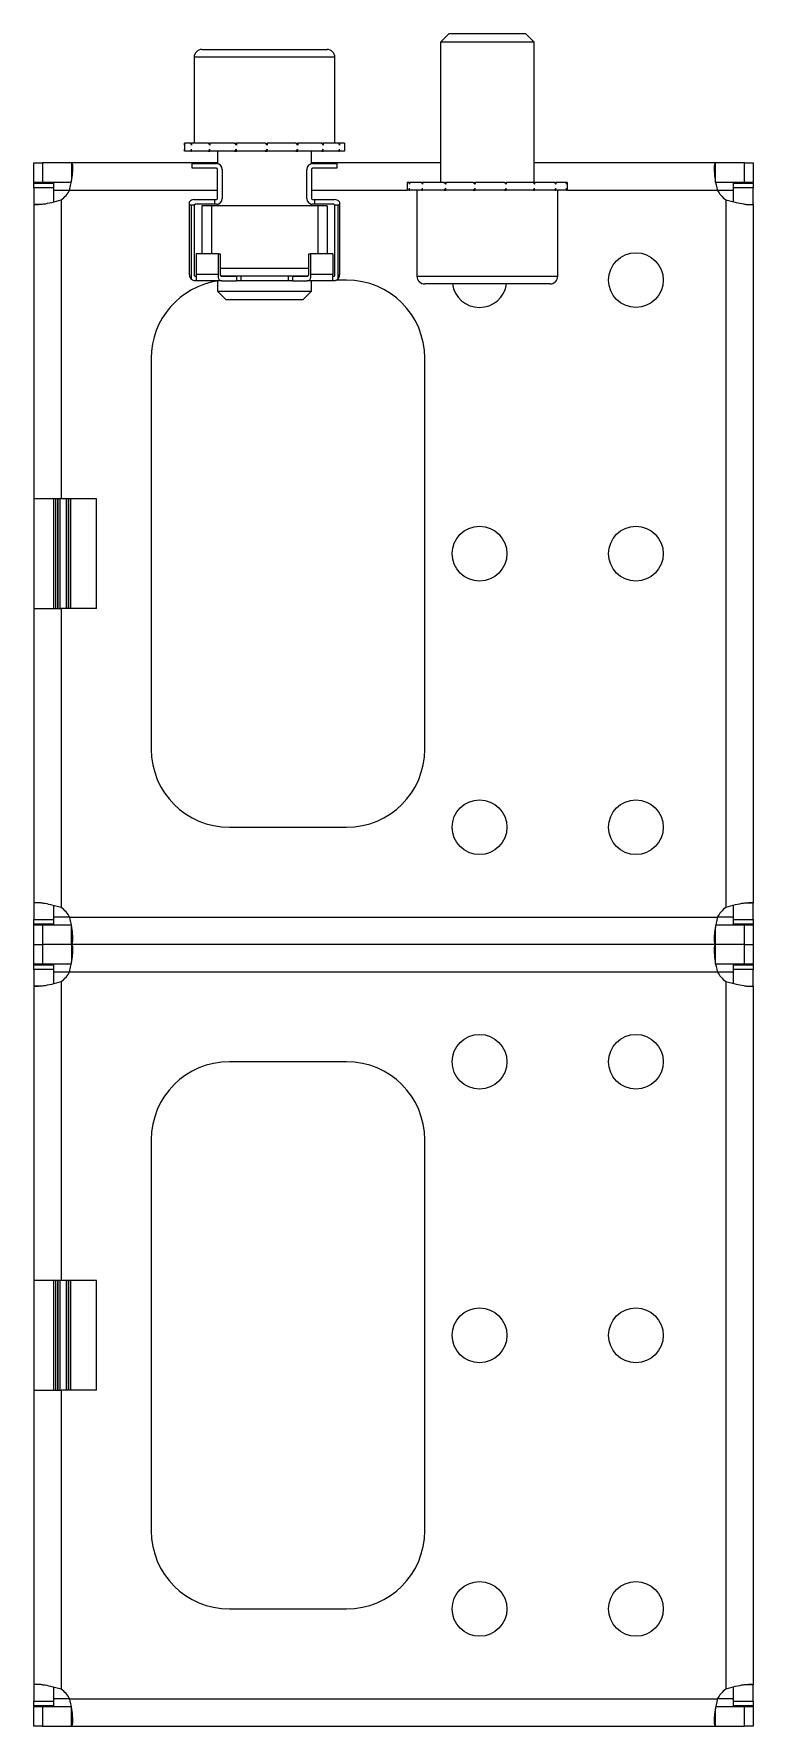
# Model space of a CAD drawing. Header units: millimetres. Extents: x 0 to 3710, y -308 to 606.
# Drawn here: x 3617.7 to 3709.7, y 289.4 to 505.9 of the extents above; entities that cross this region are included whole.
import ezdxf

# ---------------------------------------------------------------- set-up
doc = ezdxf.new("R2010")
doc.units = ezdxf.units.MM

msp = doc.modelspace()

# ---------------------------------------------------------------- linework, layer by layer
at = {"color": 7, "linetype": 'Continuous', "lineweight": 25}
for p, q in [((3670.79, 505.89), (3669.72, 504.82)), ((3669.72, 504.82), (3669.72, 486.89)), ((3681.72, 504.82), (3669.72, 504.82)), ((3680.64, 505.89), (3670.79, 505.89)), ((3681.72, 504.82), (3680.64, 505.89)), ((3681.72, 486.89), (3681.72, 504.82)), ((3638.22, 502.89), (3638.22, 491.89)), ((3639.22, 503.89), (3647.65, 503.89)), ((3647.65, 503.89), (3655.22, 503.89)), ((3656.22, 491.89), (3656.22, 502.89)), ((3636.97, 491.89), (3636.97, 490.89)), ((3636.97, 491.89), (3636.97, 491.64)), ((3637.78, 491.89), (3636.97, 491.89)), ((3636.97, 491.89), (3636.97, 491.89)), ((3637.78, 491.89), (3637.88, 491.89)), ((3637.88, 491.89), (3637.88, 491.64)), ((3640.04, 491.89), (3637.88, 491.89)), ((3640.04, 491.89), (3640.22, 491.89)), ((3640.22, 491.89), (3640.22, 491.64)), ((3643.38, 491.89), (3640.22, 491.89)), ((3643.38, 491.89), (3643.62, 491.89)), ((3643.62, 491.89), (3643.62, 491.64)), ((3647.31, 491.89), (3643.62, 491.89)), ((3647.31, 491.89), (3647.4, 491.89)), ((3647.52, 491.89), (3647.56, 491.89)), ((3647.56, 491.89), (3647.56, 491.64)), ((3651.23, 491.89), (3647.56, 491.89)), ((3651.23, 491.89), (3651.46, 491.89)), ((3651.46, 491.89), (3651.46, 491.64)), ((3654.53, 491.89), (3651.46, 491.89)), ((3654.53, 491.89), (3654.71, 491.89)), ((3654.71, 491.89), (3654.71, 491.64)), ((3656.72, 491.89), (3654.71, 491.89)), ((3656.72, 491.89), (3656.81, 491.89)), ((3656.81, 491.89), (3656.81, 491.64)), ((3657.46, 491.89), (3656.81, 491.89)), ((3657.47, 490.89), (3657.47, 491.89)), ((3617.72, 486.89), (3617.72, 489.39)), ((3617.72, 489.39), (3618.83, 489.39)), ((3622.55, 489.39), (3618.83, 489.39)), ((3641.22, 489.39), (3622.55, 489.39)), ((3622.55, 489.39), (3622.55, 487.18)), ((3636.97, 490.89), (3636.97, 491.14)), ((3637.78, 490.89), (3636.97, 490.89)), ((3636.97, 490.89), (3636.97, 490.89)), ((3637.78, 490.89), (3637.88, 490.89)), ((3637.88, 490.89), (3637.88, 491.14)), ((3640.04, 490.89), (3637.88, 490.89)), ((3637.97, 489.29), (3641.07, 489.29)), ((3637.97, 488.69), (3637.97, 489.29)), ((3640.04, 490.89), (3640.22, 490.89)), ((3640.22, 490.89), (3640.22, 491.14)), ((3643.38, 490.89), (3640.22, 490.89)), ((3641.22, 490.89), (3641.22, 489.28)), ((3643.38, 490.89), (3643.62, 490.89)), ((3643.62, 490.89), (3643.62, 491.14)), ((3647.31, 490.89), (3643.62, 490.89)), ((3647.31, 490.89), (3647.48, 490.89)), ((3647.48, 490.89), (3647.56, 490.89)), ((3647.56, 490.89), (3647.56, 491.14)), ((3651.23, 490.89), (3647.56, 490.89)), ((3651.23, 490.89), (3651.46, 490.89)), ((3651.46, 490.89), (3651.46, 491.14)), ((3654.53, 490.89), (3651.46, 490.89)), ((3653.22, 489.28), (3653.22, 490.89)), ((3669.72, 489.39), (3653.22, 489.39)), ((3653.37, 489.29), (3656.47, 489.29)), ((3654.53, 490.89), (3654.71, 490.89)), ((3654.71, 490.89), (3654.71, 491.14)), ((3656.72, 490.89), (3654.71, 490.89)), ((3656.47, 489.29), (3656.47, 488.69)), ((3656.72, 490.89), (3656.81, 490.89)), ((3656.81, 490.89), (3656.81, 491.14)), ((3657.46, 490.89), (3656.81, 490.89)), ((3704.88, 489.39), (3681.72, 489.39)), ((3704.88, 486.89), (3704.88, 489.39)), ((3708.6, 489.39), (3704.88, 489.39)), ((3708.6, 489.39), (3709.72, 489.39)), ((3709.72, 489.39), (3709.72, 486.89)), ((3641.07, 488.69), (3637.97, 488.69)), ((3641.22, 484.84), (3641.22, 488.54)), ((3641.82, 488.54), (3641.82, 484.84)), ((3652.62, 484.84), (3652.62, 488.54)), ((3653.22, 488.54), (3653.22, 484.84)), ((3656.47, 488.69), (3653.37, 488.69)), ((3618.83, 486.89), (3617.72, 486.89)), ((3617.72, 486.89), (3617.72, 486.79)), ((3617.72, 486.79), (3620.22, 486.79)), ((3617.72, 486.18), (3617.72, 486.79)), ((3617.72, 486.18), (3617.72, 484.12)), ((3622.55, 486.89), (3618.83, 486.89)), ((3620.22, 486.79), (3620.22, 486.18)), ((3620.22, 486.18), (3620.22, 484.36)), ((3665.47, 486.89), (3665.47, 485.89)), ((3665.7, 486.89), (3665.47, 486.89)), ((3665.7, 485.89), (3665.47, 485.89)), ((3665.7, 486.89), (3665.76, 486.89)), ((3665.7, 485.89), (3665.76, 485.89)), ((3665.76, 486.89), (3665.76, 486.64)), ((3667.3, 486.89), (3665.76, 486.89)), ((3665.76, 485.89), (3665.76, 486.14)), ((3667.3, 485.89), (3665.76, 485.89)), ((3666.72, 485.89), (3666.72, 474.89)), ((3667.3, 486.89), (3667.44, 486.89)), ((3667.3, 485.89), (3667.44, 485.89)), ((3667.44, 486.89), (3667.44, 486.64)), ((3670.18, 486.89), (3667.44, 486.89)), ((3667.44, 485.89), (3667.44, 486.14)), ((3670.18, 485.89), (3667.44, 485.89)), ((3670.18, 486.89), (3670.39, 486.89)), ((3670.18, 485.89), (3670.39, 485.89)), ((3670.39, 486.89), (3670.39, 486.64)), ((3673.9, 486.89), (3670.39, 486.89)), ((3670.39, 485.89), (3670.39, 486.14)), ((3673.9, 485.89), (3670.39, 485.89)), ((3673.9, 486.89), (3674.15, 486.89)), ((3673.9, 485.89), (3674.15, 485.89)), ((3674.15, 486.89), (3674.15, 486.64)), ((3677.9, 486.89), (3674.15, 486.89)), ((3674.15, 485.89), (3674.15, 486.14)), ((3677.9, 485.89), (3674.15, 485.89)), ((3677.9, 486.89), (3678.14, 486.89)), ((3677.9, 485.89), (3678.14, 485.89)), ((3678.14, 486.89), (3678.14, 486.64)), ((3681.57, 486.89), (3678.14, 486.89)), ((3678.14, 485.89), (3678.14, 486.14)), ((3681.57, 485.89), (3678.14, 485.89)), ((3681.57, 486.89), (3681.77, 486.89)), ((3681.57, 485.89), (3681.77, 485.89)), ((3681.77, 486.89), (3681.77, 486.64)), ((3684.34, 486.89), (3681.77, 486.89)), ((3681.77, 485.89), (3681.77, 486.14)), ((3684.34, 485.89), (3681.77, 485.89)), ((3684.34, 486.89), (3684.47, 486.89)), ((3684.34, 485.89), (3684.47, 485.89)), ((3685.8, 486.89), (3684.47, 486.89)), ((3684.47, 486.89), (3684.47, 486.64)), ((3684.47, 485.89), (3684.47, 486.14)), ((3685.8, 485.89), (3684.47, 485.89)), ((3684.72, 474.89), (3684.72, 485.89)), ((3685.8, 486.89), (3685.84, 486.89)), ((3685.8, 485.89), (3685.84, 485.89)), ((3685.84, 486.89), (3685.84, 486.64)), ((3685.97, 486.89), (3685.84, 486.89)), ((3685.84, 485.89), (3685.84, 486.14)), ((3685.97, 485.89), (3685.84, 485.89)), ((3685.97, 485.89), (3685.97, 486.89)), ((3708.6, 486.89), (3704.88, 486.89)), ((3707.22, 486.79), (3709.72, 486.79)), ((3707.22, 486.18), (3707.22, 486.79)), ((3707.22, 484.34), (3707.22, 486.18)), ((3709.72, 486.89), (3708.6, 486.89)), ((3709.72, 486.79), (3709.72, 486.89)), ((3709.72, 486.79), (3709.72, 486.18)), ((3709.72, 484.12), (3709.72, 486.18)), ((3617.72, 484.12), (3618.81, 484.12)), ((3617.72, 484.12), (3617.72, 446.39)), ((3637.62, 483.97), (3637.62, 484.39)), ((3637.62, 475.04), (3637.62, 483.97)), ((3637.83, 483.97), (3637.62, 483.97)), ((3638.22, 483.97), (3637.83, 483.97)), ((3638.17, 484.69), (3640.82, 484.69)), ((3638.37, 484.09), (3638.22, 483.97)), ((3638.22, 483.94), (3638.22, 475.04)), ((3640.82, 484.09), (3638.37, 484.09)), ((3639.22, 483.89), (3639.22, 477.76)), ((3640.42, 483.89), (3639.22, 483.89)), ((3654.02, 483.89), (3640.42, 483.89)), ((3640.82, 484.69), (3640.82, 484.09)), ((3640.82, 484.69), (3641.07, 484.69)), ((3641.07, 484.09), (3640.82, 484.09)), ((3641.22, 484.11), (3641.22, 483.89)), ((3653.22, 483.89), (3653.22, 484.11)), ((3653.37, 484.69), (3653.62, 484.69)), ((3653.62, 484.09), (3653.37, 484.09)), ((3653.62, 484.69), (3653.62, 484.09)), ((3653.62, 484.69), (3656.17, 484.69)), ((3656.07, 484.09), (3653.62, 484.09)), ((3655.22, 483.89), (3654.02, 483.89)), ((3655.22, 483.89), (3655.22, 477.76)), ((3656.21, 483.97), (3656.07, 484.09)), ((3656.22, 483.94), (3656.21, 483.97)), ((3656.61, 483.97), (3656.21, 483.97)), ((3656.22, 475.04), (3656.22, 483.94)), ((3656.82, 483.97), (3656.61, 483.97)), ((3656.82, 484.39), (3656.82, 483.97)), ((3656.82, 483.97), (3656.82, 475.04)), ((3709.72, 484.12), (3709.72, 394.67)), ((3638.49, 477.76), (3638.49, 475.09)), ((3641.34, 477.76), (3638.49, 477.76)), ((3641.34, 475.09), (3641.34, 477.76)), ((3641.34, 477.76), (3641.56, 477.76)), ((3641.56, 477.76), (3641.56, 475.09)), ((3652.87, 475.09), (3652.87, 477.76)), ((3652.87, 477.76), (3653.09, 477.76)), ((3653.09, 477.76), (3653.09, 475.09)), ((3655.95, 477.76), (3653.09, 477.76)), ((3655.95, 477.76), (3655.95, 475.09)), ((3638.37, 474.89), (3638.48, 474.89)), ((3638.39, 474.29), (3638.37, 474.29)), ((3638.39, 474.29), (3638.39, 474.29)), ((3638.49, 474.29), (3638.39, 474.29)), ((3638.48, 474.89), (3638.48, 474.89)), ((3638.48, 474.89), (3638.49, 474.89)), ((3638.49, 474.89), (3638.48, 474.89)), ((3638.49, 475.09), (3638.49, 474.29)), ((3641.74, 474.29), (3638.49, 474.29)), ((3641.22, 474.29), (3641.22, 472.97)), ((3652.87, 475.89), (3641.56, 475.89)), ((3652.71, 474.89), (3641.72, 474.89)), ((3641.74, 474.89), (3643.64, 474.89)), ((3641.74, 474.29), (3643.64, 474.29)), ((3644.19, 474.89), (3643.64, 474.89)), ((3644.19, 474.29), (3643.64, 474.29)), ((3650.24, 474.89), (3644.19, 474.89)), ((3650.24, 474.29), (3644.19, 474.29)), ((3650.79, 474.89), (3650.24, 474.89)), ((3650.79, 474.29), (3650.24, 474.29)), ((3650.79, 474.89), (3652.69, 474.89)), ((3650.79, 474.29), (3652.69, 474.29)), ((3655.95, 474.29), (3652.69, 474.29)), ((3653.22, 472.97), (3653.22, 474.29)), ((3655.95, 474.29), (3655.95, 475.09)), ((3655.95, 474.89), (3655.95, 474.89)), ((3655.95, 474.89), (3656.07, 474.89)), ((3655.95, 474.89), (3655.95, 474.89)), ((3655.95, 474.89), (3655.95, 474.89)), ((3656.05, 474.29), (3655.95, 474.29)), ((3656.07, 474.29), (3656.05, 474.29)), ((3656.05, 474.29), (3656.05, 474.29)), ((3657.72, 474.39), (3656.43, 474.39)), ((3641.22, 472.97), (3642.29, 471.89)), ((3641.22, 472.97), (3647.54, 472.97)), ((3647.54, 472.97), (3653.22, 472.97)), ((3652.14, 471.89), (3653.22, 472.97)), ((3683.72, 473.89), (3667.72, 473.89)), ((3642.29, 471.89), (3647.49, 471.89)), ((3647.49, 471.89), (3652.14, 471.89)), ((3632.72, 464.39), (3632.72, 414.39)), ((3667.72, 414.39), (3667.72, 464.39)), ((3621.22, 446.39), (3617.72, 446.39)), ((3617.72, 446.39), (3617.72, 432.39)), ((3620.22, 446.39), (3620.22, 432.39)), ((3625.72, 446.39), (3621.22, 446.39)), ((3625.72, 432.39), (3625.72, 446.39)), ((3617.72, 432.39), (3621.22, 432.39)), ((3617.72, 432.39), (3617.72, 394.67)), ((3625.72, 432.39), (3621.22, 432.39)), ((3642.72, 404.39), (3657.72, 404.39)), ((3617.72, 394.67), (3617.72, 392.6)), ((3620.22, 394.44), (3620.22, 392.6)), ((3707.22, 392.6), (3707.22, 394.42)), ((3709.72, 394.67), (3708.62, 394.67)), ((3709.72, 392.6), (3709.72, 394.67)), ((3617.72, 391.99), (3617.72, 392.6)), ((3620.22, 391.99), (3617.72, 391.99)), ((3617.72, 391.99), (3617.72, 391.89)), ((3617.72, 389.39), (3617.72, 391.89)), ((3617.72, 391.89), (3618.83, 391.89)), ((3618.83, 391.89), (3622.55, 391.89)), ((3620.22, 392.6), (3620.22, 391.99)), ((3622.55, 389.39), (3622.55, 391.89)), ((3704.88, 391.89), (3708.6, 391.89)), ((3707.22, 391.99), (3707.22, 392.6)), ((3709.72, 391.99), (3707.22, 391.99)), ((3708.6, 391.89), (3709.72, 391.89)), ((3709.72, 392.6), (3709.72, 391.99)), ((3709.72, 391.89), (3709.72, 391.99)), ((3709.72, 391.89), (3709.72, 389.39)), ((3704.88, 389.39), (3704.88, 391.61)), ((3617.72, 386.89), (3617.72, 389.39)), ((3617.72, 389.39), (3618.83, 389.39)), ((3622.55, 389.39), (3618.83, 389.39)), ((3622.55, 389.39), (3622.55, 387.18)), ((3704.88, 389.39), (3622.55, 389.39)), ((3704.88, 386.89), (3704.88, 389.39)), ((3708.6, 389.39), (3704.88, 389.39)), ((3708.6, 389.39), (3709.72, 389.39)), ((3709.72, 389.39), (3709.72, 386.89)), ((3618.83, 386.89), (3617.72, 386.89)), ((3617.72, 386.89), (3617.72, 386.79)), ((3617.72, 386.79), (3620.22, 386.79)), ((3617.72, 386.18), (3617.72, 386.79)), ((3617.72, 386.18), (3617.72, 384.12)), ((3622.55, 386.89), (3618.83, 386.89)), ((3620.22, 386.79), (3620.22, 386.18)), ((3620.22, 386.18), (3620.22, 384.36)), ((3708.6, 386.89), (3704.88, 386.89)), ((3707.22, 386.79), (3709.72, 386.79)), ((3707.22, 386.18), (3707.22, 386.79)), ((3707.22, 384.34), (3707.22, 386.18)), ((3709.72, 386.89), (3708.6, 386.89)), ((3709.72, 386.79), (3709.72, 386.89)), ((3709.72, 386.79), (3709.72, 386.18)), ((3709.72, 384.12), (3709.72, 386.18)), ((3617.72, 384.12), (3618.81, 384.12)), ((3617.72, 384.12), (3617.72, 346.39)), ((3709.72, 384.12), (3709.72, 294.67)), ((3657.72, 374.39), (3642.72, 374.39)), ((3632.72, 364.39), (3632.72, 314.39)), ((3667.72, 314.39), (3667.72, 364.39)), ((3621.22, 346.39), (3617.72, 346.39)), ((3617.72, 346.39), (3617.72, 332.39)), ((3620.22, 346.39), (3620.22, 332.39)), ((3625.72, 346.39), (3621.22, 346.39)), ((3625.72, 332.39), (3625.72, 346.39)), ((3617.72, 332.39), (3621.22, 332.39)), ((3617.72, 332.39), (3617.72, 294.67)), ((3625.72, 332.39), (3621.22, 332.39)), ((3642.72, 304.39), (3657.72, 304.39)), ((3617.72, 294.67), (3617.72, 292.6)), ((3709.72, 294.67), (3708.62, 294.67)), ((3709.72, 292.6), (3709.72, 294.67)), ((3617.72, 291.99), (3617.72, 292.6)), ((3620.22, 294.44), (3620.22, 292.6)), ((3620.22, 292.6), (3620.22, 291.99)), ((3707.22, 292.6), (3707.22, 294.42)), ((3707.22, 291.99), (3707.22, 292.6)), ((3709.72, 292.6), (3709.72, 291.99)), ((3620.22, 291.99), (3617.72, 291.99)), ((3617.72, 291.99), (3617.72, 291.89)), ((3617.72, 289.39), (3617.72, 291.89)), ((3617.72, 291.89), (3618.83, 291.89)), ((3618.83, 291.89), (3622.55, 291.89)), ((3622.55, 289.39), (3622.55, 291.89)), ((3704.88, 291.89), (3708.6, 291.89)), ((3704.88, 289.39), (3704.88, 291.61)), ((3709.72, 291.99), (3707.22, 291.99)), ((3708.6, 291.89), (3709.72, 291.89)), ((3709.72, 291.89), (3709.72, 291.99)), ((3709.72, 291.89), (3709.72, 289.39)), ((3618.83, 289.39), (3617.72, 289.39)), ((3618.83, 289.39), (3622.55, 289.39)), ((3622.55, 289.39), (3704.88, 289.39)), ((3704.88, 289.39), (3708.6, 289.39)), ((3709.72, 289.39), (3708.6, 289.39))]:
    msp.add_line(p, q, dxfattribs=at)
at = {"color": 8, "linetype": 'Continuous', "lineweight": 18}
for p, q in [((3647.71, 502.89), (3638.22, 502.89)), ((3656.22, 502.89), (3647.71, 502.89)), ((3618.83, 489.39), (3618.83, 486.89)), ((3708.6, 486.89), (3708.6, 489.39)), ((3620.22, 486.18), (3617.72, 486.18)), ((3620.22, 485.89), (3622.3, 485.89)), ((3622.3, 485.89), (3641.22, 485.89)), ((3653.22, 485.89), (3665.47, 485.89)), ((3685.97, 485.89), (3705.13, 485.89)), ((3705.13, 485.89), (3707.22, 485.89)), ((3709.72, 486.18), (3707.22, 486.18)), ((3621.22, 484.67), (3621.22, 446.39)), ((3637.83, 483.97), (3637.83, 474.52)), ((3640.42, 483.89), (3640.42, 477.76)), ((3654.02, 483.89), (3654.02, 477.76)), ((3656.61, 483.97), (3656.61, 474.52)), ((3706.22, 484.67), (3706.22, 394.11)), ((3641.34, 475.09), (3638.49, 475.09)), ((3643.64, 474.89), (3643.64, 474.29)), ((3644.19, 474.89), (3644.19, 474.29)), ((3650.24, 474.89), (3650.24, 474.29)), ((3650.79, 474.89), (3650.79, 474.29)), ((3655.95, 475.09), (3653.09, 475.09)), ((3666.72, 474.89), (3684.72, 474.89)), ((3620.52, 432.39), (3620.52, 446.39)), ((3620.72, 446.39), (3620.72, 432.39)), ((3620.83, 432.39), (3620.83, 446.39)), ((3621.03, 446.39), (3621.03, 432.39)), ((3621.91, 432.39), (3621.91, 446.39)), ((3622.1, 446.39), (3622.1, 432.39)), ((3622.21, 432.39), (3622.21, 446.39)), ((3622.41, 446.39), (3622.41, 432.39)), ((3621.22, 432.39), (3621.22, 394.11)), ((3617.72, 392.6), (3620.22, 392.6)), ((3618.83, 391.89), (3618.83, 389.39)), ((3622.3, 392.89), (3620.22, 392.89)), ((3622.3, 392.89), (3705.13, 392.89)), ((3707.22, 392.89), (3705.13, 392.89)), ((3707.22, 392.6), (3709.72, 392.6)), ((3708.6, 389.39), (3708.6, 391.89)), ((3618.83, 389.39), (3618.83, 386.89)), ((3708.6, 386.89), (3708.6, 389.39)), ((3620.22, 386.18), (3617.72, 386.18)), ((3620.22, 385.89), (3622.3, 385.89)), ((3622.3, 385.89), (3705.13, 385.89)), ((3705.13, 385.89), (3707.22, 385.89)), ((3709.72, 386.18), (3707.22, 386.18)), ((3621.22, 384.67), (3621.22, 346.39)), ((3706.22, 384.67), (3706.22, 294.11)), ((3620.52, 332.39), (3620.52, 346.39)), ((3620.72, 346.39), (3620.72, 332.39)), ((3620.83, 332.39), (3620.83, 346.39)), ((3621.03, 346.39), (3621.03, 332.39)), ((3621.91, 332.39), (3621.91, 346.39)), ((3622.1, 346.39), (3622.1, 332.39)), ((3622.21, 332.39), (3622.21, 346.39)), ((3622.41, 346.39), (3622.41, 332.39)), ((3621.22, 332.39), (3621.22, 294.11)), ((3617.72, 292.6), (3620.22, 292.6)), ((3622.3, 292.89), (3620.22, 292.89)), ((3622.3, 292.89), (3705.13, 292.89)), ((3707.22, 292.89), (3705.13, 292.89)), ((3707.22, 292.6), (3709.72, 292.6)), ((3618.83, 291.89), (3618.83, 289.39)), ((3708.6, 289.39), (3708.6, 291.89))]:
    msp.add_line(p, q, dxfattribs=at)
at = {"color": 7, "linetype": 'Continuous', "lineweight": 25}
for centre in [(3694.72, 474.39), (3674.72, 439.39), (3694.72, 439.39), (3674.72, 404.39), (3694.72, 404.39), (3674.72, 374.39), (3694.72, 374.39), (3674.72, 339.39), (3694.72, 339.39), (3674.72, 304.39), (3694.72, 304.39)]:
    msp.add_circle(centre, 3.5, dxfattribs=at)
for centre, radius, start, end in [((3639.22, 502.89), 1, 90, 180), ((3655.22, 502.89), 1, 0, 90), ((3641.07, 488.54), 0.75, 0, 90), ((3653.37, 488.54), 0.75, 90, 180), ((3641.07, 488.54), 0.15, 0, 90), ((3653.37, 488.54), 0.15, 90, 180), ((3619.22, 487.54), 3.5, 304.8499, 331.8729), ((3708.22, 487.54), 3.5, 208.1271, 235.1501), ((3638.22, 483.94), 0.75, 93.7315, 143.2818), ((3641.07, 484.84), 0.15, 270, 0), ((3641.07, 484.84), 0.75, 270, 0), ((3653.37, 484.84), 0.75, 180, 270), ((3653.37, 484.84), 0.15, 180, 270), ((3656.16, 483.83), 0.863, 40.7241, 89.7256), ((3642.72, 464.39), 10, 98.1096, 180), ((3638.37, 475.04), 0.75, 180, 223.9455), ((3656.07, 475.04), 0.75, 316.0545, 0), ((3657.72, 464.39), 10, 0, 90), ((3667.72, 474.89), 1, 180, 270), ((3683.72, 474.89), 1, 270, 0), ((3674.72, 474.39), 3.5, 188.2132, 351.7868), ((3642.72, 414.39), 10, 180, 270), ((3657.72, 414.39), 10, 270, 0), ((3619.22, 391.24), 3.5, 28.1271, 55.1501), ((3708.22, 391.24), 3.5, 124.8499, 151.8729), ((3619.22, 387.54), 3.5, 304.8499, 331.8729), ((3708.22, 387.54), 3.5, 208.1271, 235.1501), ((3642.72, 364.39), 10, 90, 180), ((3657.72, 364.39), 10, 0, 90), ((3642.72, 314.39), 10, 180, 270), ((3657.72, 314.39), 10, 270, 0), ((3619.22, 291.24), 3.5, 28.1271, 55.1501), ((3708.22, 291.24), 3.5, 124.8499, 151.8729)]:
    msp.add_arc(centre, radius, start, end, dxfattribs=at)
for points, knots in [([(3636.97, 491.64), (3636.97, 491.68), (3636.97, 491.75), (3636.97, 491.83), (3636.97, 491.87), (3636.97, 491.89)], [0, 0, 0, 0, 0.4999808, 0.7499881, 1, 1, 1, 1]), ([(3637.88, 491.64), (3637.87, 491.68), (3637.84, 491.75), (3637.81, 491.83), (3637.79, 491.87), (3637.78, 491.89)], [0, 0, 0, 0, 0.499981, 0.749988, 1, 1, 1, 1]), ([(3640.22, 491.64), (3640.19, 491.68), (3640.14, 491.75), (3640.08, 491.83), (3640.05, 491.87), (3640.04, 491.89)], [0, 0, 0, 0, 0.499981, 0.749988, 1, 1, 1, 1]), ([(3643.62, 491.64), (3643.58, 491.68), (3643.52, 491.75), (3643.44, 491.83), (3643.4, 491.87), (3643.38, 491.89)], [0, 0, 0, 0, 0.499981, 0.749988, 1, 1, 1, 1]), ([(3647.56, 491.64), (3647.52, 491.68), (3647.46, 491.75), (3647.38, 491.83), (3647.34, 491.87), (3647.31, 491.89)], [0, 0, 0, 0, 0.499981, 0.749988, 1, 1, 1, 1]), ([(3647.56, 491.64), (3647.55, 491.71), (3647.52, 491.84), (3647.49, 491.88), (3647.48, 491.89)], [0, 0, 0, 0, 0.561794, 1, 1, 1, 1]), ([(3651.46, 491.64), (3651.42, 491.68), (3651.36, 491.75), (3651.29, 491.83), (3651.25, 491.87), (3651.23, 491.89)], [0, 0, 0, 0, 0.4999808, 0.7499881, 1, 1, 1, 1]), ([(3654.71, 491.64), (3654.68, 491.68), (3654.63, 491.75), (3654.58, 491.83), (3654.55, 491.87), (3654.53, 491.89)], [0, 0, 0, 0, 0.499981, 0.749988, 1, 1, 1, 1]), ([(3656.81, 491.64), (3656.8, 491.68), (3656.78, 491.75), (3656.75, 491.83), (3656.73, 491.87), (3656.72, 491.89)], [0, 0, 0, 0, 0.499981, 0.749988, 1, 1, 1, 1]), ([(3622.3, 485.89), (3622.35, 486.15), (3622.45, 486.64), (3622.6, 487.46), (3622.7, 488.17), (3622.72, 488.74), (3622.7, 489.1), (3622.64, 489.34), (3622.58, 489.37), (3622.55, 489.39)], [0, 0, 0, 0, 0.1440667, 0.2712756, 0.4749075, 0.5979974, 0.7263376, 0.8602454, 1, 1, 1, 1]), ([(3636.97, 490.89), (3636.97, 490.91), (3636.97, 490.95), (3636.97, 491.04), (3636.97, 491.1), (3636.97, 491.14)], [0, 0, 0, 0, 0.25014, 0.50028, 1, 1, 1, 1]), ([(3637.78, 490.89), (3637.79, 490.91), (3637.81, 490.95), (3637.84, 491.04), (3637.87, 491.1), (3637.88, 491.14)], [0, 0, 0, 0, 0.25014, 0.50028, 1, 1, 1, 1]), ([(3640.04, 490.89), (3640.05, 490.91), (3640.08, 490.95), (3640.14, 491.04), (3640.19, 491.1), (3640.22, 491.14)], [0, 0, 0, 0, 0.25014, 0.50028, 1, 1, 1, 1]), ([(3643.38, 490.89), (3643.4, 490.91), (3643.44, 490.95), (3643.52, 491.04), (3643.58, 491.1), (3643.62, 491.14)], [0, 0, 0, 0, 0.2501401, 0.5002802, 1, 1, 1, 1]), ([(3647.31, 490.89), (3647.34, 490.91), (3647.38, 490.95), (3647.46, 491.04), (3647.52, 491.1), (3647.56, 491.14)], [0, 0, 0, 0, 0.25014, 0.50028, 1, 1, 1, 1]), ([(3647.56, 491.14), (3647.55, 491.07), (3647.52, 490.94), (3647.49, 490.91), (3647.48, 490.89)], [0, 0, 0, 0, 0.561794, 1, 1, 1, 1]), ([(3651.23, 490.89), (3651.25, 490.91), (3651.29, 490.95), (3651.36, 491.04), (3651.42, 491.1), (3651.46, 491.14)], [0, 0, 0, 0, 0.25014, 0.50028, 1, 1, 1, 1]), ([(3654.53, 490.89), (3654.55, 490.91), (3654.58, 490.95), (3654.63, 491.04), (3654.68, 491.1), (3654.71, 491.14)], [0, 0, 0, 0, 0.25014, 0.50028, 1, 1, 1, 1]), ([(3656.72, 490.89), (3656.73, 490.91), (3656.75, 490.95), (3656.78, 491.04), (3656.8, 491.1), (3656.81, 491.14)], [0, 0, 0, 0, 0.25014, 0.50028, 1, 1, 1, 1]), ([(3704.88, 489.39), (3704.85, 489.37), (3704.8, 489.33), (3704.73, 488.98), (3704.71, 488.31), (3704.84, 487.2), (3705.03, 486.34), (3705.13, 485.89)], [0, 0, 0, 0, 0.16069, 0.301312, 0.521951, 0.753573, 1, 1, 1, 1]), ([(3665.76, 486.64), (3665.75, 486.68), (3665.73, 486.75), (3665.71, 486.83), (3665.71, 486.87), (3665.7, 486.89)], [0, 0, 0, 0, 0.499981, 0.749988, 1, 1, 1, 1]), ([(3665.7, 485.89), (3665.71, 485.91), (3665.71, 485.95), (3665.73, 486.04), (3665.75, 486.1), (3665.76, 486.14)], [0, 0, 0, 0, 0.25014, 0.50028, 1, 1, 1, 1]), ([(3667.44, 486.64), (3667.42, 486.68), (3667.38, 486.75), (3667.34, 486.83), (3667.31, 486.87), (3667.3, 486.89)], [0, 0, 0, 0, 0.499981, 0.749988, 1, 1, 1, 1]), ([(3667.3, 485.89), (3667.31, 485.91), (3667.34, 485.95), (3667.38, 486.04), (3667.42, 486.1), (3667.44, 486.14)], [0, 0, 0, 0, 0.25014, 0.50028, 1, 1, 1, 1]), ([(3670.39, 486.64), (3670.36, 486.68), (3670.3, 486.75), (3670.23, 486.83), (3670.2, 486.87), (3670.18, 486.89)], [0, 0, 0, 0, 0.499981, 0.749988, 1, 1, 1, 1]), ([(3670.18, 485.89), (3670.2, 485.91), (3670.23, 485.95), (3670.3, 486.04), (3670.36, 486.1), (3670.39, 486.14)], [0, 0, 0, 0, 0.25014, 0.50028, 1, 1, 1, 1]), ([(3674.15, 486.64), (3674.11, 486.68), (3674.05, 486.75), (3673.96, 486.83), (3673.92, 486.87), (3673.9, 486.89)], [0, 0, 0, 0, 0.499981, 0.749988, 1, 1, 1, 1]), ([(3673.9, 485.89), (3673.92, 485.91), (3673.96, 485.95), (3674.05, 486.04), (3674.11, 486.1), (3674.15, 486.14)], [0, 0, 0, 0, 0.25014, 0.50028, 1, 1, 1, 1]), ([(3678.14, 486.64), (3678.1, 486.68), (3678.04, 486.75), (3677.96, 486.83), (3677.92, 486.87), (3677.9, 486.89)], [0, 0, 0, 0, 0.499981, 0.749988, 1, 1, 1, 1]), ([(3677.9, 485.89), (3677.92, 485.91), (3677.96, 485.95), (3678.04, 486.04), (3678.1, 486.1), (3678.14, 486.14)], [0, 0, 0, 0, 0.2501401, 0.5002802, 1, 1, 1, 1]), ([(3681.77, 486.64), (3681.74, 486.68), (3681.69, 486.75), (3681.62, 486.83), (3681.58, 486.87), (3681.57, 486.89)], [0, 0, 0, 0, 0.499981, 0.749988, 1, 1, 1, 1]), ([(3681.57, 485.89), (3681.58, 485.91), (3681.62, 485.95), (3681.69, 486.04), (3681.74, 486.1), (3681.77, 486.14)], [0, 0, 0, 0, 0.25014, 0.50028, 1, 1, 1, 1]), ([(3684.47, 486.64), (3684.45, 486.68), (3684.42, 486.75), (3684.38, 486.83), (3684.35, 486.87), (3684.34, 486.89)], [0, 0, 0, 0, 0.4999808, 0.7499881, 1, 1, 1, 1]), ([(3684.34, 485.89), (3684.35, 485.91), (3684.38, 485.95), (3684.42, 486.04), (3684.45, 486.1), (3684.47, 486.14)], [0, 0, 0, 0, 0.25014, 0.50028, 1, 1, 1, 1]), ([(3685.84, 486.64), (3685.84, 486.68), (3685.83, 486.75), (3685.81, 486.83), (3685.81, 486.87), (3685.8, 486.89)], [0, 0, 0, 0, 0.4999808, 0.7499881, 1, 1, 1, 1]), ([(3685.8, 485.89), (3685.81, 485.91), (3685.81, 485.95), (3685.83, 486.04), (3685.84, 486.1), (3685.84, 486.14)], [0, 0, 0, 0, 0.25014, 0.50028, 1, 1, 1, 1]), ([(3617.72, 484.12), (3617.74, 484.1), (3617.79, 484.07), (3618.19, 484.06), (3618.9, 484.1), (3620, 484.31), (3620.8, 484.55), (3621.22, 484.67)], [0, 0, 0, 0, 0.17084, 0.319217, 0.548103, 0.767822, 1, 1, 1, 1]), ([(3638.22, 483.97), (3638.22, 483.97), (3638.22, 483.96), (3638.22, 483.95), (3638.22, 483.94)], [0, 0, 0, 0, 0.103521, 1, 1, 1, 1]), ([(3706.22, 484.67), (3706.67, 484.54), (3707.48, 484.33), (3708.39, 484.13), (3708.98, 484.06), (3709.38, 484.04), (3709.66, 484.06), (3709.7, 484.1), (3709.72, 484.12)], [0, 0, 0, 0, 0.254149, 0.448213, 0.574908, 0.708872, 0.850468, 1, 1, 1, 1]), ([(3638.37, 474.29), (3638.32, 474.3), (3638.24, 474.3), (3638.07, 474.35), (3637.93, 474.43), (3637.86, 474.5), (3637.83, 474.52)], [0, 0, 0, 0, 0.2789397, 0.5588934, 0.8193258, 1, 1, 1, 1]), ([(3638.22, 475.04), (3638.22, 475.03), (3638.22, 475), (3638.24, 474.96), (3638.27, 474.93), (3638.31, 474.9), (3638.35, 474.9), (3638.37, 474.89)], [0, 0, 0, 0, 0.146022, 0.291755, 0.44415, 0.665415, 1, 1, 1, 1]), ([(3641.74, 474.29), (3641.67, 474.3), (3641.54, 474.3), (3641.42, 474.41), (3641.36, 474.58), (3641.34, 474.8), (3641.34, 474.98), (3641.34, 475.08), (3641.34, 475.09)], [0, 0, 0, 0, 0.208723, 0.418821, 0.600828, 0.778576, 0.967244, 1, 1, 1, 1]), ([(3641.56, 475.09), (3641.56, 475.07), (3641.56, 475.03), (3641.58, 474.98), (3641.61, 474.94), (3641.67, 474.9), (3641.71, 474.89), (3641.74, 474.89)], [0, 0, 0, 0, 0.153686, 0.307038, 0.468255, 0.701155, 1, 1, 1, 1]), ([(3653.09, 475.09), (3653.09, 475), (3653.09, 474.82), (3653.07, 474.59), (3653.02, 474.42), (3652.91, 474.32), (3652.79, 474.29), (3652.71, 474.29), (3652.69, 474.29)], [0, 0, 0, 0, 0.194817, 0.389775, 0.579987, 0.758346, 0.937479, 1, 1, 1, 1]), ([(3652.69, 474.89), (3652.72, 474.89), (3652.77, 474.9), (3652.82, 474.94), (3652.85, 474.99), (3652.87, 475.05), (3652.87, 475.08), (3652.87, 475.09)], [0, 0, 0, 0, 0.3340518, 0.5499795, 0.7296111, 0.9102502, 1, 1, 1, 1]), ([(3656.07, 474.89), (3656.09, 474.9), (3656.12, 474.9), (3656.17, 474.93), (3656.2, 474.97), (3656.21, 475.01), (3656.21, 475.04), (3656.22, 475.04)], [0, 0, 0, 0, 0.361064, 0.563339, 0.734562, 0.906749, 1, 1, 1, 1]), ([(3656.61, 474.52), (3656.56, 474.48), (3656.46, 474.39), (3656.29, 474.32), (3656.15, 474.3), (3656.09, 474.3), (3656.07, 474.29)], [0, 0, 0, 0, 0.278357, 0.557903, 0.816717, 1, 1, 1, 1]), ([(3621.22, 394.11), (3620.76, 394.24), (3619.95, 394.46), (3619.04, 394.65), (3618.45, 394.72), (3618.05, 394.74), (3617.77, 394.73), (3617.73, 394.69), (3617.72, 394.67)], [0, 0, 0, 0, 0.254149, 0.448213, 0.574908, 0.708872, 0.850468, 1, 1, 1, 1]), ([(3709.72, 394.67), (3709.69, 394.68), (3709.64, 394.71), (3709.24, 394.72), (3708.53, 394.68), (3707.43, 394.47), (3706.63, 394.23), (3706.22, 394.11)], [0, 0, 0, 0, 0.1708405, 0.3192172, 0.5481031, 0.7678223, 1, 1, 1, 1]), ([(3622.55, 389.39), (3622.58, 389.41), (3622.63, 389.45), (3622.7, 389.81), (3622.72, 390.47), (3622.59, 391.58), (3622.4, 392.45), (3622.3, 392.89)], [0, 0, 0, 0, 0.16069, 0.301312, 0.521951, 0.753573, 1, 1, 1, 1]), ([(3705.13, 392.89), (3705.08, 392.63), (3704.98, 392.14), (3704.83, 391.32), (3704.73, 390.61), (3704.71, 390.05), (3704.73, 389.69), (3704.79, 389.44), (3704.85, 389.41), (3704.88, 389.39)], [0, 0, 0, 0, 0.144067, 0.271276, 0.474907, 0.597997, 0.726338, 0.860245, 1, 1, 1, 1]), ([(3622.3, 385.89), (3622.35, 386.15), (3622.45, 386.64), (3622.6, 387.46), (3622.7, 388.17), (3622.72, 388.74), (3622.7, 389.1), (3622.64, 389.34), (3622.58, 389.37), (3622.55, 389.39)], [0, 0, 0, 0, 0.1440667, 0.2712756, 0.4749075, 0.5979974, 0.7263376, 0.8602454, 1, 1, 1, 1]), ([(3704.88, 389.39), (3704.85, 389.37), (3704.8, 389.33), (3704.73, 388.98), (3704.71, 388.31), (3704.84, 387.2), (3705.03, 386.34), (3705.13, 385.89)], [0, 0, 0, 0, 0.16069, 0.301312, 0.521951, 0.753573, 1, 1, 1, 1]), ([(3617.72, 384.12), (3617.74, 384.1), (3617.79, 384.07), (3618.19, 384.06), (3618.9, 384.1), (3620, 384.31), (3620.8, 384.55), (3621.22, 384.67)], [0, 0, 0, 0, 0.17084, 0.319217, 0.548103, 0.767822, 1, 1, 1, 1]), ([(3706.22, 384.67), (3706.67, 384.54), (3707.48, 384.33), (3708.39, 384.13), (3708.98, 384.06), (3709.38, 384.04), (3709.66, 384.06), (3709.7, 384.1), (3709.72, 384.12)], [0, 0, 0, 0, 0.254149, 0.448213, 0.574908, 0.708872, 0.850468, 1, 1, 1, 1]), ([(3621.22, 294.11), (3620.76, 294.24), (3619.95, 294.46), (3619.04, 294.65), (3618.45, 294.72), (3618.05, 294.74), (3617.77, 294.73), (3617.73, 294.69), (3617.72, 294.67)], [0, 0, 0, 0, 0.254149, 0.448213, 0.574908, 0.708872, 0.850468, 1, 1, 1, 1]), ([(3709.72, 294.67), (3709.69, 294.68), (3709.64, 294.71), (3709.24, 294.72), (3708.53, 294.68), (3707.43, 294.47), (3706.63, 294.23), (3706.22, 294.11)], [0, 0, 0, 0, 0.1708405, 0.3192172, 0.5481031, 0.7678223, 1, 1, 1, 1]), ([(3622.55, 289.39), (3622.58, 289.41), (3622.63, 289.45), (3622.7, 289.81), (3622.72, 290.47), (3622.59, 291.58), (3622.4, 292.45), (3622.3, 292.89)], [0, 0, 0, 0, 0.16069, 0.301312, 0.521951, 0.753573, 1, 1, 1, 1]), ([(3705.13, 292.89), (3705.08, 292.63), (3704.98, 292.14), (3704.83, 291.32), (3704.73, 290.61), (3704.71, 290.05), (3704.73, 289.69), (3704.79, 289.44), (3704.85, 289.41), (3704.88, 289.39)], [0, 0, 0, 0, 0.144067, 0.271276, 0.474907, 0.597997, 0.726338, 0.860245, 1, 1, 1, 1])]:
    msp.add_open_spline(points, degree=3, knots=knots, dxfattribs=at)

doc.saveas('drawing.dxf')
